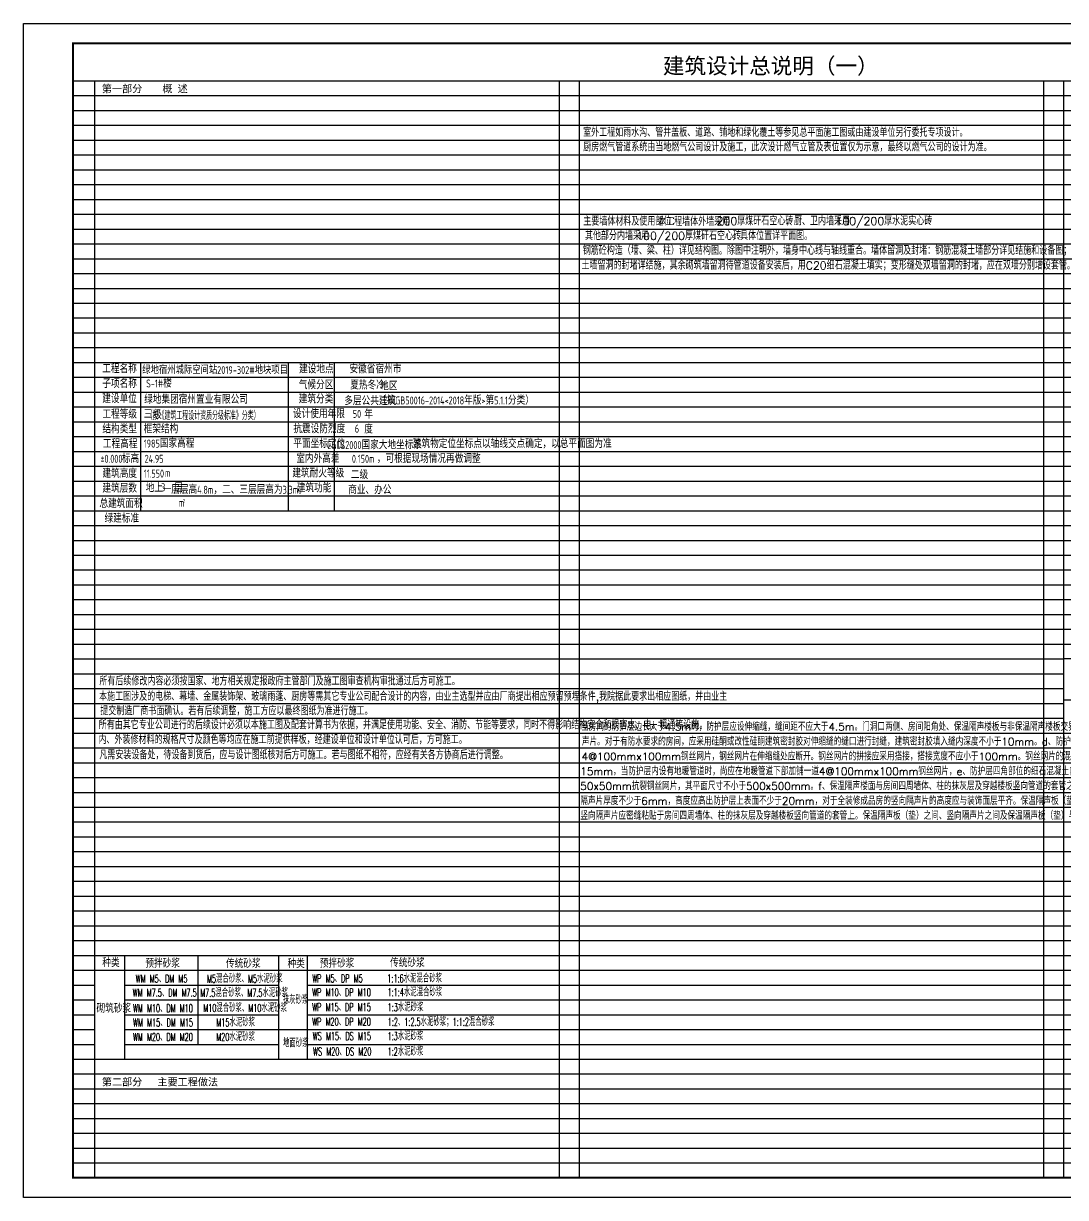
# Model space of a CAD drawing. Extents: x 1188826 to 1909461, y 608442 to 1651179.
# Drawn here: x 1278965 to 1331675, y 1468660 to 1528060 of the extents above; entities that cross this region are included whole.
import ezdxf
from ezdxf.enums import TextEntityAlignment as Align

# ---------------------------------------------------------------- set-up
doc = ezdxf.new("R2010")
doc.units = 0
doc.header["$LTSCALE"] = 1000
doc.header["$MEASUREMENT"] = 0
for name, color, linetype in [('Defpoint', 7, 'Continuous'), ('PUB_TEXT', 4, 'Continuous'), ('图框', 140, 'Continuous')]:
    doc.layers.add(name, color=color, linetype=linetype)
doc.layers.add('S-1-TEXT', color=7, linetype='Continuous', lineweight=18)
doc.styles.add('_HZTXT', font='txt.shx', dxfattribs={"width": 0.8, "bigfont": 'hztxt.shx'})
doc.styles.add('_TCH_DIM', font='SIMPLEX.shx', dxfattribs={"width": 0.7, "bigfont": 'GBCBIG.shx'})
doc.styles.add('文字说明', font='GBENOR', dxfattribs={"width": 0.8, "bigfont": 'HZTXT'})
doc.styles.add('设计说明$0$_TCH_AXIS', font='COMPLEX', dxfattribs={"bigfont": 'GBCBIG'})
doc.styles.add('黑体', font='simhei.ttf')

msp = doc.modelspace()

# ---------------------------------------------------------------- linework, layer by layer
at = {"layer": 'Defpoint', "color": 252}
for p, q in [((1281465, 1525160), (1355065, 1525160)), ((1282565, 1525160), (1282565, 1469660)), ((1306065, 1525160), (1306065, 1469660)), ((1307065, 1525160), (1307065, 1469660)), ((1330565, 1525160), (1330565, 1469660)), ((1331565, 1525160), (1331565, 1469660)), ((1281465, 1524410), (1355065, 1524410)), ((1281465, 1523660), (1355065, 1523660)), ((1281465, 1522910), (1355065, 1522910)), ((1281465, 1522160), (1355065, 1522160)), ((1281465, 1521410), (1355065, 1521410)), ((1281465, 1520660), (1355065, 1520660)), ((1281465, 1519910), (1355065, 1519910)), ((1281465, 1519160), (1355065, 1519160)), ((1281465, 1518410), (1355065, 1518410)), ((1281465, 1517660), (1355065, 1517660)), ((1281465, 1516910), (1355065, 1516910)), ((1281465, 1516160), (1355065, 1516160)), ((1281465, 1515410), (1355065, 1515410)), ((1281465, 1514660), (1355065, 1514660)), ((1281465, 1513910), (1355065, 1513910)), ((1281465, 1513160), (1355065, 1513160)), ((1281465, 1512410), (1330565, 1512410)), ((1330565, 1512410), (1355065, 1512410)), ((1281465, 1511660), (1330565, 1511660)), ((1330565, 1511660), (1355065, 1511660)), ((1281465, 1510910), (1330565, 1510910)), ((1284898, 1503410), (1284898, 1510910)), ((1292370, 1504160), (1292370, 1510910)), ((1294703, 1504160), (1294703, 1510910)), ((1330565, 1510910), (1355065, 1510910)), ((1281465, 1510160), (1330565, 1510160)), ((1330565, 1510160), (1355065, 1510160)), ((1281465, 1509410), (1330565, 1509410)), ((1330565, 1509410), (1355065, 1509410)), ((1281465, 1508660), (1330565, 1508660)), ((1330565, 1508660), (1355065, 1508660)), ((1281465, 1507910), (1330565, 1507910)), ((1330565, 1507910), (1355065, 1507910)), ((1281465, 1507160), (1330565, 1507160)), ((1330565, 1507160), (1355065, 1507160)), ((1281465, 1506410), (1307065, 1506410)), ((1307065, 1506410), (1355065, 1506410)), ((1281465, 1505660), (1330565, 1505660)), ((1330565, 1505660), (1355065, 1505660)), ((1281465, 1504910), (1330565, 1504910)), ((1330565, 1504910), (1355065, 1504910)), ((1281465, 1504160), (1282565, 1504160)), ((1281465, 1504160), (1355065, 1504160)), ((1292370, 1503410), (1292370, 1504160)), ((1294703, 1503410), (1294703, 1504160)), ((1281465, 1503410), (1355065, 1503410)), ((1281465, 1502660), (1355065, 1502660)), ((1281465, 1501910), (1355065, 1501910)), ((1281465, 1501160), (1355065, 1501160)), ((1281465, 1500410), (1355065, 1500410)), ((1281465, 1499660), (1355065, 1499660)), ((1281465, 1498910), (1355065, 1498910)), ((1281465, 1498160), (1355065, 1498160)), ((1281465, 1497410), (1355065, 1497410)), ((1281465, 1496660), (1355065, 1496660)), ((1281465, 1495910), (1331565, 1495910)), ((1331565, 1495940), (1339964, 1495940)), ((1281465, 1495160), (1331565, 1495160)), ((1281465, 1494410), (1331565, 1494410)), ((1281465, 1493660), (1331565, 1493660)), ((1331565, 1493840), (1339964, 1493840)), ((1281465, 1492910), (1331565, 1492910)), ((1281465, 1492160), (1355065, 1492160)), ((1281465, 1491410), (1355065, 1491410)), ((1281465, 1490660), (1355065, 1490660)), ((1281465, 1489910), (1355065, 1489910)), ((1281465, 1489160), (1355065, 1489160)), ((1281465, 1488410), (1355065, 1488410)), ((1281465, 1487660), (1355065, 1487660)), ((1281465, 1486910), (1355065, 1486910)), ((1281465, 1486160), (1355067, 1486160)), ((1281465, 1485410), (1355067, 1485410)), ((1281465, 1484660), (1355067, 1484660)), ((1281465, 1483910), (1307065, 1483910)), ((1307065, 1483910), (1355067, 1483910)), ((1281465, 1483160), (1307065, 1483160)), ((1307065, 1483160), (1355068, 1483160)), ((1281465, 1482410), (1307065, 1482410)), ((1307065, 1482410), (1355065, 1482410)), ((1281465, 1481660), (1307065, 1481660)), ((1307065, 1481660), (1355065, 1481660)), ((1281465, 1480910), (1307065, 1480910)), ((1284068, 1480910), (1284068, 1475660)), ((1287778, 1480910), (1287778, 1476410)), ((1291869, 1480910), (1291869, 1475660)), ((1293316, 1480910), (1293316, 1475660)), ((1307065, 1480910), (1355065, 1480910)), ((1281465, 1480160), (1307065, 1480160)), ((1307065, 1480160), (1355065, 1480160)), ((1281465, 1479410), (1282565, 1479410)), ((1281465, 1479410), (1282565, 1479410)), ((1284068, 1479410), (1291869, 1479410)), ((1284068, 1479410), (1291869, 1479410)), ((1284068, 1479410), (1291869, 1479410)), ((1284068, 1479410), (1291869, 1479410)), ((1284068, 1479410), (1291869, 1479410)), ((1284068, 1479410), (1291869, 1479410)), ((1293316, 1479410), (1307065, 1479410)), ((1307065, 1479410), (1355065, 1479410)), ((1281465, 1478660), (1282565, 1478660)), ((1281465, 1478660), (1282565, 1478660)), ((1284068, 1478660), (1291869, 1478660)), ((1284068, 1478660), (1291869, 1478660)), ((1284068, 1478660), (1291869, 1478660)), ((1284068, 1478660), (1291869, 1478660)), ((1284068, 1478660), (1291869, 1478660)), ((1293316, 1478660), (1307065, 1478660)), ((1307065, 1478660), (1355065, 1478660)), ((1281465, 1477910), (1282565, 1477910)), ((1284068, 1477910), (1291869, 1477910)), ((1284068, 1477910), (1291869, 1477910)), ((1284068, 1477910), (1291869, 1477910)), ((1284068, 1477910), (1291869, 1477910)), ((1293316, 1477910), (1307065, 1477910)), ((1307065, 1477910), (1355065, 1477910)), ((1281465, 1477160), (1282565, 1477160)), ((1281465, 1477160), (1282565, 1477160)), ((1284068, 1477160), (1291869, 1477160)), ((1284068, 1477160), (1291869, 1477160)), ((1291869, 1477160), (1307065, 1477160)), ((1307065, 1477160), (1355065, 1477160)), ((1281465, 1476410), (1282565, 1476410)), ((1281465, 1476410), (1282565, 1476410)), ((1284068, 1476410), (1291869, 1476410)), ((1284068, 1476410), (1291869, 1476410)), ((1284068, 1476410), (1291869, 1476410)), ((1284068, 1476410), (1291869, 1476410)), ((1284068, 1476410), (1291869, 1476410)), ((1293316, 1476410), (1355065, 1476410)), ((1281465, 1475660), (1355065, 1475660)), ((1281465, 1474910), (1355065, 1474910)), ((1281465, 1474160), (1355065, 1474160)), ((1281465, 1473410), (1355065, 1473410)), ((1281465, 1472660), (1355065, 1472660)), ((1281465, 1471910), (1355065, 1471910)), ((1281465, 1471160), (1355065, 1471160)), ((1281465, 1470410), (1355065, 1470410)), ((1281465, 1469660), (1355065, 1469660))]:
    msp.add_line(p, q, dxfattribs=at)
at = {"layer": 'Defpoint', "color": 252, "const_width": 0.9}
for points in [[(1287778, 1476410), (1287778, 1480910)], [(1291869, 1475660), (1291869, 1480910)], [(1293316, 1475660), (1293316, 1480910)], [(1297021, 1475660), (1297021, 1480910)]]:
    msp.add_lwpolyline(points, dxfattribs=at)
at = {"layer": '图框'}
msp.add_lwpolyline([(1278965, 1528060), (1363065, 1528060), (1363065, 1468660), (1278965, 1468660)], close=True, dxfattribs=at)
msp.add_lwpolyline([(1278965, 1528060), (1363065, 1528060), (1363065, 1468660), (1278965, 1468660)], close=True, dxfattribs=at)
at = {"layer": '图框', "const_width": 100}
msp.add_lwpolyline([(1362065, 1469660), (1362065, 1527060), (1281465, 1527060), (1281465, 1469660)], close=True, dxfattribs=at)

# ---------------------------------------------------------------- texts
at = {"layer": 'PUB_TEXT'}
for s, height, style, p in [('室外工程如雨水沟、管井盖板、道路、铺地和绿化覆土等参见总平面施工图或由建设单位另行委托专项设计。', 405.11, '设计说明$0$_TCH_AXIS', (1307273, 1522334)), ('厨房燃气管道系统由当地燃气公司设计及施工，此次设计燃气立管及表位置仅为示意，最终以燃气公司的设计为准。', 405.11, '设计说明$0$_TCH_AXIS', (1307277, 1521593)), ('主要墙体材料及使用部位：', 405.11, '设计说明$0$_TCH_AXIS', (1307283, 1517843)), ('本工程墙体外墙采用', 405.1, '设计说明$0$_TCH_AXIS', (1311067, 1517826)), ('，厨、卫内墙采用', 405.1, '设计说明$0$_TCH_AXIS', (1317532, 1517858)), ('其他部分内墙采用', 405.1, '设计说明$0$_TCH_AXIS', (1307365, 1517108)), ('，具体位置详平面图。', 405.1, '设计说明$0$_TCH_AXIS', (1314807, 1517108)), ('钢筋砼构造（墙、梁、柱）详见结构图。除图中注明外，墙身中心线与轴线重合。墙体留洞及封堵：钢筋混凝土墙部分详见结施和设备图；砌筑墙预留洞详建施及设备图；混凝', 405.11, '设计说明$0$_TCH_AXIS', (1307256, 1516364)), ('土墙留洞的封堵详结施，其余砌筑墙留洞待管道设备安装后，用C20细石混凝土填实；变形缝处双墙留洞的封堵，应在双墙分别增设套管。', 405.11, '设计说明$0$_TCH_AXIS', (1307192, 1515614)), ('所有后续修改内容必须按国家、地方相关规定报政府主管部门及施工图审查机构审批通过后方可施工。', 405.11, '设计说明$0$_TCH_AXIS', (1282804, 1494574)), ('本施工图涉及的电梯、幕墙、金属装饰架、玻璃雨蓬、厨房等需其它专业公司配合设计的内容，由业主选型并应由厂商提出相应预留预埋条件,我院据此要求出相应图纸，并由业主', 405.11, '设计说明$0$_TCH_AXIS', (1282791, 1493799)), ('提交制造厂商书面确认。若有后续调整，施工方应以最终图纸为准进行施工。', 405.11, '设计说明$0$_TCH_AXIS', (1282850, 1493069)), ('所有由其它专业公司进行的后续设计必须以本施工图及配套计算书为依据，并满足使用功能、安全、消防、节能等要求，同时不得影响结构安全和损害水、电、暖通等设施。', 405.11, '设计说明$0$_TCH_AXIS', (1282770, 1492359)), ('当房间的防护层边长大于4.5m时，防护层应设伸缩缝，缝间距不应大于4.5m。门洞口两侧、房间阳角处、保温隔声楼板与非保温隔声楼板交界处应设伸缩缝。缝内应嵌填竖向隔', 385.82, '_TCH_DIM', (1307170, 1492281)), ('内、外装修材料的规格尺寸及颜色等均应在施工前提供样板，经建设单位和设计单位认可后，方可施工。', 405.11, '设计说明$0$_TCH_AXIS', (1282756, 1491614)), ('声片。对于有防水要求的房间，应采用硅酮或改性硅酮建筑密封胶对伸缩缝的缝口进行封缝，建筑密封胶填入缝内深度不小于10mm。d、防护层的细石混凝土内应满铺一道直径', 385.82, '_TCH_DIM', (1307211, 1491531)), ('凡需安装设备处，待设备到货后，应与设计图纸核对后方可施工。若与图纸不相符，应经有关各方协商后进行调整。', 405.11, '设计说明$0$_TCH_AXIS', (1282802, 1490839)), ('4@100mmx100mm钢丝网片，钢丝网片在伸缩缝处应断开。钢丝网片的拼接应采用搭接，搭接宽度不应小于100mm。钢丝网片的混凝土保护层厚度为', 385.82, '_TCH_DIM', (1307198, 1490781)), ('15mm，当防护层内设有地暖管道时，尚应在地暖管道下部加铺一道4@100mmx100mm钢丝网片，e、防护层四角部位的细石混凝土内应铺设一道2.5@', 385.82, '_TCH_DIM', (1307132, 1490031)), ('50x50mm抗裂钢丝网片，其平面尺寸不小于500x500mm。f、保温隔声楼面与房间四周墙体、柱的抹灰层及穿越楼板竖向管道的套管之间应设竖向隔声片。', 385.82, '_TCH_DIM', (1307132, 1489281)), ('隔声片厚度不少于6mm，高度应高出防护层上表面不少于20mm，对于全装修成品房的竖向隔声片的高度应与装饰面层平齐。保温隔声板（垫）应密缝空铺或粘贴于楼板上。', 385.82, '_TCH_DIM', (1307132, 1488531)), ('竖向隔声片应密缝粘贴于房间四周墙体、柱的抹灰层及穿越楼板竖向管道的套管上。保温隔声板（垫）之间、竖向隔声片之间及保温隔声板（垫）与竖向隔声片之间的接缝宽度不大于', 385.82, '_TCH_DIM', (1307132, 1487781))]:
    msp.add_text(s, height=height, dxfattribs=dict(at, style=style)).set_placement(p)
at = {"layer": 'PUB_TEXT', "color": 1, "style": '设计说明$0$_TCH_AXIS'}
for s, height, p in [('200厚煤矸石空心砖', 405.1, (1314026, 1517858)), ('100/200厚水泥实心砖', 405.11, (1320037, 1517858)), ('100/200厚煤矸石空心砖', 405.11, (1309963, 1517108))]:
    msp.add_text(s, height=height, dxfattribs=at).set_placement(p)
at = {"layer": 'PUB_TEXT', "color": 7, "style": '文字说明', "width": 0.8}
for s, p in [('工程名称', (1282950, 1510375)), ('建设地点', (1292905, 1510362)), ('子项名称', (1282953, 1509625)), ('气候分区', (1292892, 1509561)), ('建设单位', (1282950, 1508861)), ('建筑分类', (1292888, 1508844)), ('工程等级', (1282957, 1508078)), ('设计使用年限', (1292598, 1508098)), ('结构类型', (1282957, 1507328)), ('抗震设防烈度', (1292613, 1507336)), ('工程高程', (1282983, 1506578)), ('平面坐标定位', (1292613, 1506586)), ('建筑物定位坐标点以轴线交点确定，以总平面图为准', (1298659, 1506586)), ('±0.000', (1282858, 1505834)), ('标高', (1283940, 1505828)), ('室内外高差', (1292766, 1505836)), ('，可根据现场情况再做调整', (1296840, 1505832)), ('建筑高度', (1282957, 1505078)), ('m', (1286123, 1505121)), ('建筑耐火等级', (1292565, 1505096)), ('建筑层数', (1282957, 1504328)), ('地上   层', (1285148, 1504356)), ('建筑功能', (1292787, 1504346)), ('总建筑面积', (1282806, 1503559)), ('m', (1286812, 1503610)), ('绿建标准', (1283065, 1502809)), ('种类', (1282955, 1480326)), ('预拌砂浆', (1285129, 1480291)), ('传统砂浆', (1289210, 1480279)), ('种类', (1292320, 1480279)), ('预拌砂浆', (1293952, 1480296)), ('传统砂浆', (1297511, 1480319)), ('砌筑砂浆', (1282659, 1478012))]:
    msp.add_text(s, height=405, dxfattribs=at).set_placement(p)
at = {"layer": 'PUB_TEXT', "color": 1}
for s, height, style, width, p in [('绿地宿州城际空间站2019-302#地块项目', 390, '文字说明', 0.8, (1284972, 1510331)), ('安徽省宿州市', 405, '文字说明', 0.8, (1295456, 1510365)), ('S-1#楼', 405, '文字说明', 0.8, (1285170, 1509645)), ('夏热冬冷', 405, '文字说明', 0.8, (1295495, 1509551)), ('绿地集团宿州置业有限公司', 405, '文字说明', 0.8, (1285070, 1508827)), ('三', 405, '文字说明', 0.8, (1285046, 1508086)), ('级', 405, '文字说明', 0.8, (1285519, 1508054)), ('框架结构', 405, '文字说明', 0.8, (1285046, 1507336)), ('1985国家高程', 405, '文字说明', 0.8, (1285046, 1506603)), ('24.95', 405, '文字说明', 0.8, (1285091, 1505833)), ('0.150m', 405, '文字说明', 0.8, (1295577, 1505833)), ('11.550', 405, '文字说明', 0.8, (1285046, 1505085)), ('3', 405, '文字说明', 0.8, (1285928, 1504389)), ('WM M5、DM M5', 400, '_HZTXT', 0.6, (1284646, 1479533)), ('M5混合砂浆、M5水泥砂浆', 400, '_HZTXT', 0.6, (1288252, 1479529)), ('WP M5、DP M5', 400, '_HZTXT', 0.6, (1293574, 1479546)), ('1:1:6水泥混合砂浆', 400, '_HZTXT', 0.6, (1297371, 1479545)), ('WM M7.5、DM M7.5', 400, '_HZTXT', 0.6, (1284496, 1478823)), ('M7.5混合砂浆、M7.5水泥砂浆', 400, '_HZTXT', 0.6, (1287910, 1478815)), ('WP M10、DP M10', 400, '_HZTXT', 0.6, (1293572, 1478843)), ('1:1:4水泥混合砂浆', 400, '_HZTXT', 0.6, (1297381, 1478848)), ('M10混合砂浆、M10水泥砂浆', 400, '_HZTXT', 0.6, (1288059, 1478050)), ('抹灰砂浆', 400, '_HZTXT', 0.6, (1292080, 1478457)), ('WP M15、DP M15', 400, '_HZTXT', 0.6, (1293572, 1478093)), ('1:3水泥砂浆', 400, '_HZTXT', 0.6, (1297387, 1478084)), ('WM M10、DM M10', 400, '_HZTXT', 0.6, (1284506, 1478036)), ('WM M15、DM M15', 400, '_HZTXT', 0.6, (1284514, 1477314)), ('M15水泥砂浆', 400, '_HZTXT', 0.6, (1288724, 1477319)), ('WP M20、DP M20', 400, '_HZTXT', 0.6, (1293572, 1477358)), ('1:2、1:2.5水泥砂浆；1:1:2混合砂浆', 400, '_HZTXT', 0.6, (1297391, 1477346)), ('WM M20、DM M20', 400, '_HZTXT', 0.6, (1284506, 1476584)), ('M20水泥砂浆', 400, '_HZTXT', 0.6, (1288718, 1476582)), ('地面砂浆', 400, '_HZTXT', 0.6, (1292091, 1476273)), ('WS M15、DS M15', 400, '_HZTXT', 0.6, (1293601, 1476627)), ('1:3水泥砂浆', 400, '_HZTXT', 0.6, (1297384, 1476624)), ('WS M20、DS M20', 400, '_HZTXT', 0.6, (1293616, 1475846)), ('1:2水泥砂浆', 400, '_HZTXT', 0.6, (1297384, 1475846))]:
    msp.add_text(s, height=height, dxfattribs=dict(at, style=style, width=width)).set_placement(p)
at = {"layer": 'PUB_TEXT', "color": 7, "style": '文字说明', "width": 0.8}
for s, height, p in [('地区', 405, (1297447, 1509760)), ('（按GB50016-2014<2018年版>第5.1.1分类）', 405, (1300837, 1509038)), ('2', 202, (1287078, 1503897))]:
    msp.add_text(s, height=height, dxfattribs=at).set_placement(p, align=Align.MIDDLE)
at = {"layer": 'PUB_TEXT', "color": 1, "style": '文字说明'}
for s, width, p in [('多层公共建筑', 0.8, (1296506, 1509007)), ('（按《建筑工程设计资质分级标准》分类）', 0.55, (1288051, 1508263)), ('50', 0.8, (1295833, 1508309)), ('年', 0.8, (1296422, 1508328)), ('6', 0.8, (1295833, 1507562)), ('度', 0.8, (1296422, 1507578)), ('CGCS2000国家大地坐标系', 0.8, (1296721, 1506783)), ('二级', 0.8, (1295962, 1505268)), ('一层层高4.8m，二、三层层高为3.3m。', 0.8, (1289652, 1504514)), ('商业、办公', 0.8, (1296484, 1504506))]:
    msp.add_text(s, height=405, dxfattribs=dict(at, width=width)).set_placement(p, align=Align.MIDDLE)
at = {"layer": 'S-1-TEXT', "color": 7, "style": '黑体'}
for s, height, p in [('建筑设计总说明（一）', 800, (1311308, 1525517)), ('第一部分    概 述', 375, (1282928, 1524573)), ('第二部分   主要工程做法 ', 375, (1282928, 1474323))]:
    msp.add_text(s, height=height, dxfattribs=at).set_placement(p)

doc.saveas('drawing.dxf')
